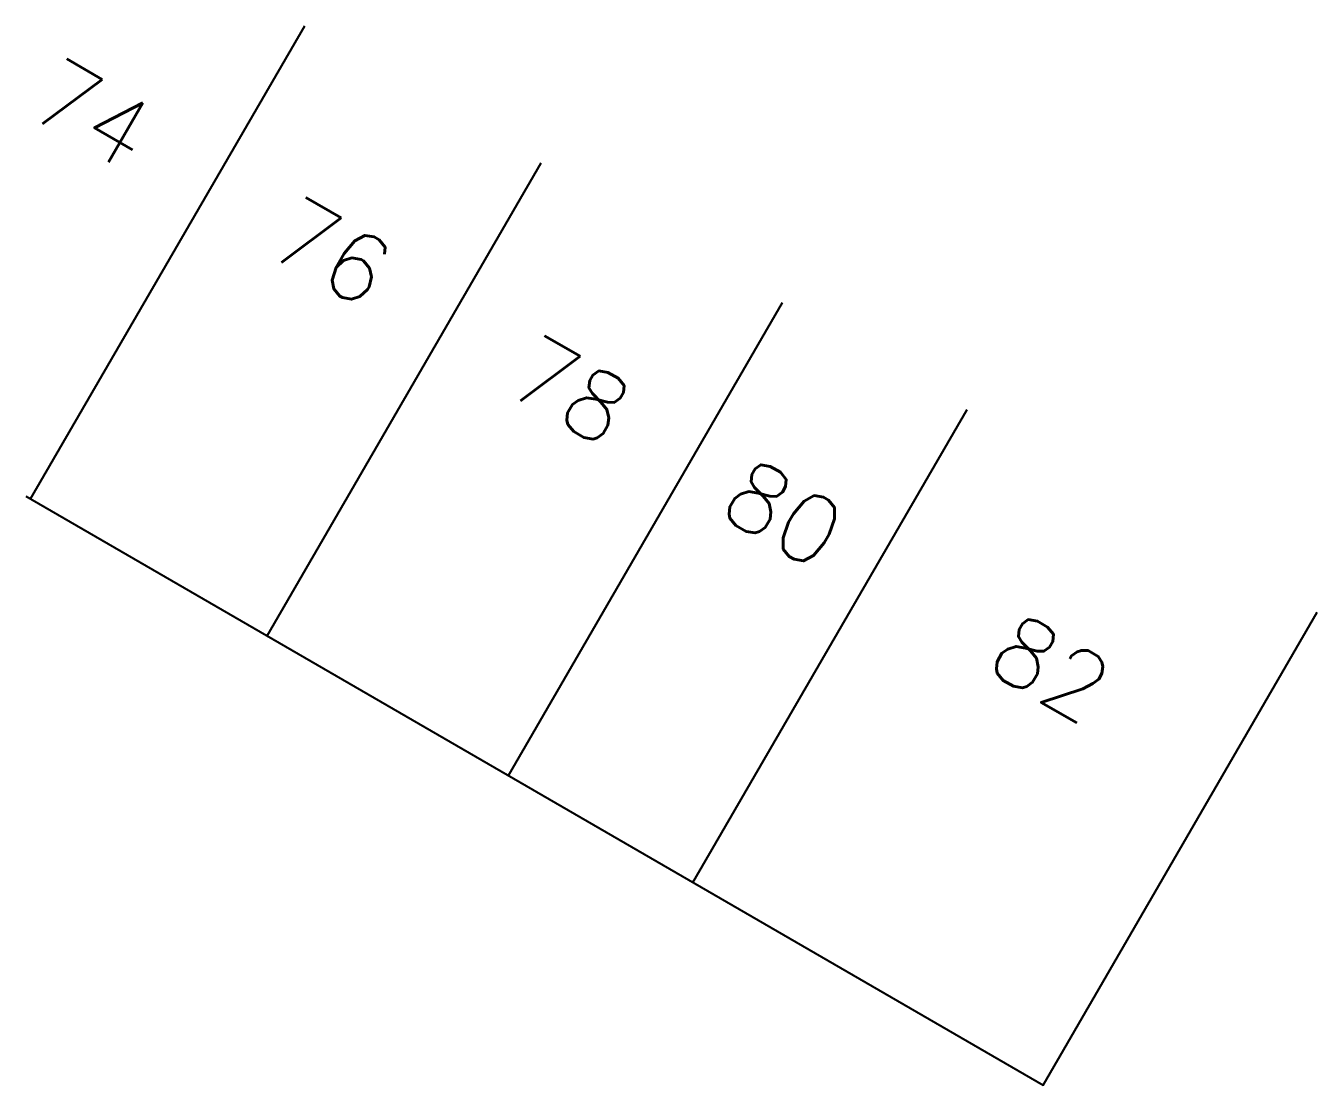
# Model space of a CAD drawing. Header units: millimetres. Extents: x 161129 to 161852, y 126273 to 126973.
# Drawn here: x 161129.22 to 161152.84, y 126934.94 to 126954.32 of the extents above; entities that cross this region are included whole.
import ezdxf
from ezdxf.enums import TextEntityAlignment as Align

# ---------------------------------------------------------------- set-up
doc = ezdxf.new("R2010")
doc.units = ezdxf.units.MM
doc.layers.add('W0100', color=7, linetype='CONTINUOUS')
doc.layers.add('W0991', color=7, linetype='CONTINUOUS')
doc.styles.get("Standard").update_dxf_attribs({"font": 'romans.shx', "width": 0.85})

msp = doc.modelspace()

# ---------------------------------------------------------------- linework, layer by layer
at = {"layer": 'W0100', "color": 253, "flags": 128}
for points in [[(161129.31, 126945.665), (161134.323, 126954.318)], [(161133.636, 126943.158), (161138.649, 126951.811)], [(161138.049, 126940.602), (161143.062, 126949.254)], [(161141.424, 126938.647), (161146.437, 126947.299)], [(161129.223, 126945.715), (161147.827, 126934.937), (161152.84, 126943.59)]]:
    msp.add_lwpolyline(points, dxfattribs=at)

# ---------------------------------------------------------------- texts
at = {"layer": 'W0991', "color": 253}
for s, p in [('74', (161130.447, 126952.714)), ('76', (161134.816, 126950.182)), ('78', (161139.186, 126947.65)), ('80', (161143.08, 126945.394)), ('82', (161147.968, 126942.562))]:
    msp.add_text(s, height=1.25, rotation=329.9136, dxfattribs=at).set_placement(p, align=Align.MIDDLE)

doc.saveas('drawing.dxf')
